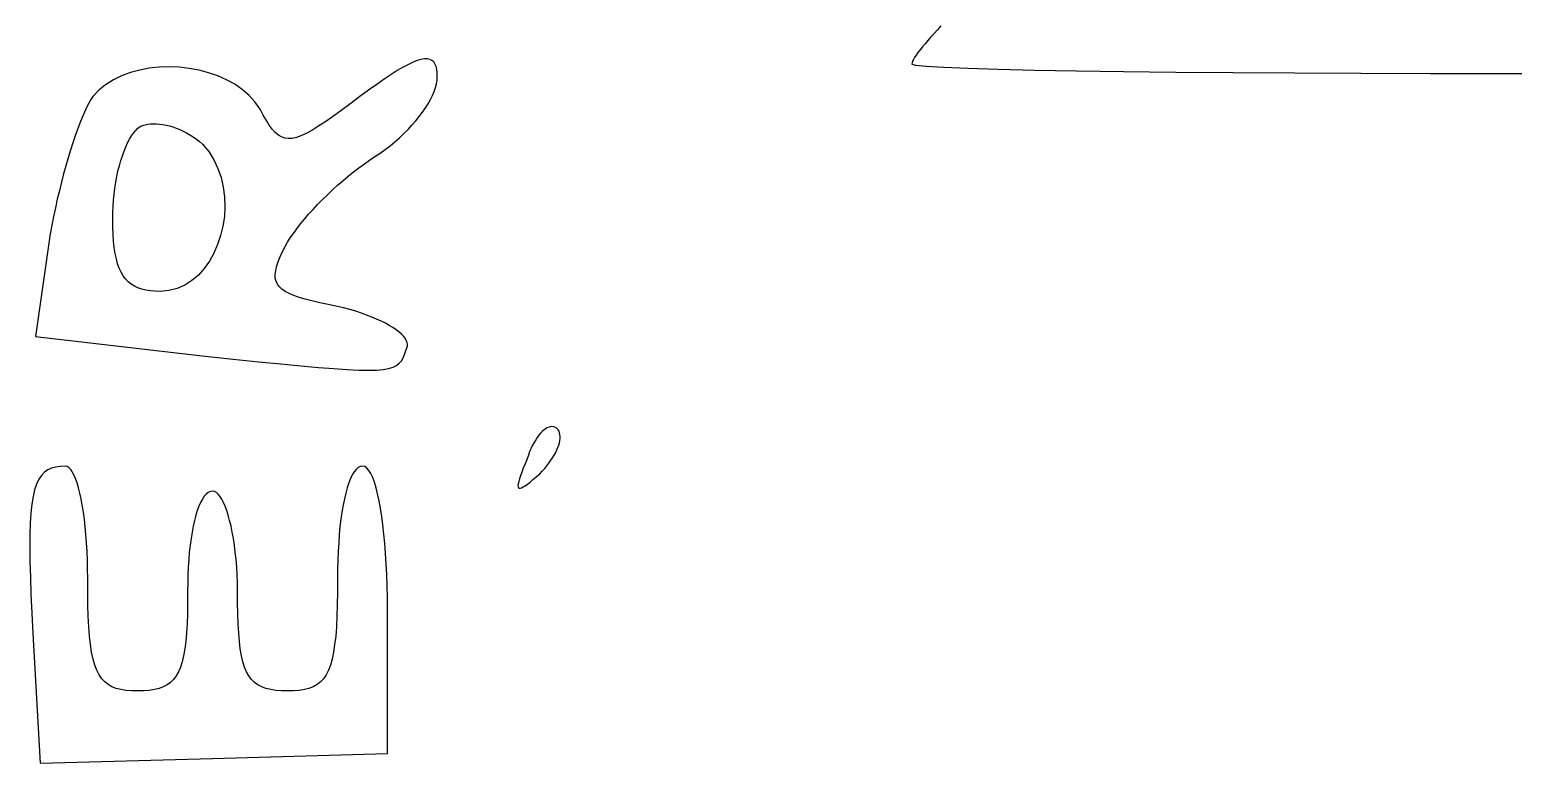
# Model space of a CAD drawing. Header units: metres. Extents: x -108.8 to -17.6, y -35.7 to 35.8.
# Drawn here: x -108.84 to -100.46, y -0.09 to 4.06 of the extents above; entities that cross this region are included whole.
import ezdxf

# ---------------------------------------------------------------- set-up
doc = ezdxf.new("R2010")
doc.units = ezdxf.units.M

msp = doc.modelspace()

# ---------------------------------------------------------------- linework, layer by layer
for p, q in [((-103.729, 4.03561), (-103.747, 4.0154)), ((-103.71, 4.05652), (-103.729, 4.03561)), ((-103.691, 4.078), (-103.71, 4.05652)), ((-103.808, 3.94298), (-103.82, 3.92741)), ((-103.795, 3.95964), (-103.808, 3.94298)), ((-103.78, 3.97733), (-103.795, 3.95964)), ((-103.764, 3.99594), (-103.78, 3.97733)), ((-103.747, 4.0154), (-103.764, 3.99594)), ((-106.699, 3.86), (-106.729, 3.84418)), ((-106.673, 3.8726), (-106.699, 3.86)), ((-106.649, 3.88203), (-106.673, 3.8726)), ((-106.627, 3.88834), (-106.649, 3.88203)), ((-106.608, 3.89157), (-106.627, 3.88834)), ((-106.592, 3.8918), (-106.608, 3.89157)), ((-106.578, 3.88905), (-106.592, 3.8918)), ((-106.566, 3.88339), (-106.578, 3.88905)), ((-106.556, 3.87489), (-106.566, 3.88339)), ((-106.549, 3.86357), (-106.556, 3.87489)), ((-106.543, 3.8495), (-106.549, 3.86357)), ((-103.853, 3.86906), (-103.854, 3.86188)), ((-103.854, 3.86188), (-103.834, 3.85564)), ((-103.85, 3.87785), (-103.853, 3.86906)), ((-103.845, 3.88817), (-103.85, 3.87785)), ((-103.839, 3.89992), (-103.845, 3.88817)), ((-103.83, 3.91302), (-103.839, 3.89992)), ((-103.82, 3.92741), (-103.83, 3.91302)), ((-108.366, 3.77292), (-108.41, 3.7458)), ((-108.32, 3.79573), (-108.366, 3.77292)), ((-108.27, 3.81425), (-108.32, 3.79573)), ((-108.217, 3.82855), (-108.27, 3.81425)), ((-108.163, 3.83865), (-108.217, 3.82855)), ((-108.107, 3.8446), (-108.163, 3.83865)), ((-108.051, 3.84645), (-108.107, 3.8446)), ((-107.994, 3.84424), (-108.051, 3.84645)), ((-107.938, 3.83801), (-107.994, 3.84424)), ((-107.882, 3.82779), (-107.938, 3.83801)), ((-107.828, 3.81363), (-107.882, 3.82779)), ((-107.776, 3.79559), (-107.828, 3.81363)), ((-107.727, 3.77368), (-107.776, 3.79559)), ((-107.68, 3.74797), (-107.727, 3.77368)), ((-106.836, 3.77678), (-106.878, 3.74751)), ((-106.797, 3.80261), (-106.836, 3.77678)), ((-106.762, 3.82506), (-106.797, 3.80261)), ((-106.729, 3.84418), (-106.762, 3.82506)), ((-106.539, 3.83273), (-106.543, 3.8495)), ((-106.536, 3.81332), (-106.539, 3.83273)), ((-106.537, 3.77176), (-106.536, 3.79132)), ((-106.536, 3.79132), (-106.536, 3.81332)), ((-103.834, 3.85564), (-103.773, 3.84964)), ((-103.773, 3.84964), (-103.674, 3.84393)), ((-103.674, 3.84393), (-103.538, 3.83852)), ((-103.538, 3.83852), (-103.367, 3.83344)), ((-103.367, 3.83344), (-103.162, 3.82874)), ((-103.162, 3.82874), (-102.925, 3.82443)), ((-102.925, 3.82443), (-102.658, 3.82056)), ((-102.658, 3.82056), (-102.362, 3.81715)), ((-102.362, 3.81715), (-102.039, 3.81425)), ((-102.039, 3.81425), (-101.691, 3.81187)), ((-101.691, 3.81187), (-101.318, 3.81006)), ((-101.318, 3.81006), (-100.924, 3.80884)), ((-100.924, 3.80884), (-100.509, 3.80824)), ((-100.509, 3.80824), (-100.074, 3.8083)), ((-108.449, 3.71432), (-108.483, 3.67844)), ((-108.41, 3.7458), (-108.449, 3.71432)), ((-107.638, 3.71851), (-107.68, 3.74797)), ((-107.599, 3.68529), (-107.638, 3.71851)), ((-106.924, 3.71475), (-106.973, 3.67844)), ((-106.878, 3.74751), (-106.924, 3.71475)), ((-106.563, 3.68506), (-106.553, 3.70779)), ((-106.553, 3.70779), (-106.546, 3.72989)), ((-106.546, 3.72989), (-106.54, 3.75125)), ((-106.54, 3.75125), (-106.537, 3.77176)), ((-108.517, 3.6178), (-108.53, 3.59094)), ((-108.505, 3.64146), (-108.517, 3.6178)), ((-108.494, 3.66174), (-108.505, 3.64146)), ((-108.483, 3.67844), (-108.494, 3.66174)), ((-107.566, 3.64841), (-107.599, 3.68529)), ((-107.537, 3.60788), (-107.566, 3.64841)), ((-107.519, 3.57381), (-107.537, 3.60788)), ((-107.03, 3.63609), (-107.081, 3.59798)), ((-106.973, 3.67844), (-107.03, 3.63609)), ((-106.62, 3.58987), (-106.603, 3.61409)), ((-106.603, 3.61409), (-106.588, 3.63809)), ((-106.588, 3.63809), (-106.574, 3.66179)), ((-106.574, 3.66179), (-106.563, 3.68506)), ((-108.555, 3.52858), (-108.568, 3.49347)), ((-108.542, 3.56114), (-108.555, 3.52858)), ((-108.53, 3.59094), (-108.542, 3.56114)), ((-108.187, 3.51929), (-108.172, 3.52254)), ((-108.172, 3.52254), (-108.156, 3.52457)), ((-108.156, 3.52457), (-108.14, 3.52542)), ((-108.14, 3.52542), (-108.123, 3.5251)), ((-108.123, 3.5251), (-108.105, 3.52365)), ((-108.105, 3.52365), (-108.087, 3.52107)), ((-108.087, 3.52107), (-108.068, 3.5174)), ((-107.501, 3.54356), (-107.519, 3.57381)), ((-107.485, 3.51717), (-107.501, 3.54356)), ((-107.171, 3.53427), (-107.21, 3.50867)), ((-107.128, 3.56404), (-107.171, 3.53427)), ((-107.081, 3.59798), (-107.128, 3.56404)), ((-106.679, 3.517), (-106.658, 3.54123)), ((-106.658, 3.54123), (-106.638, 3.56555)), ((-106.638, 3.56555), (-106.62, 3.58987)), ((-108.582, 3.45604), (-108.595, 3.4165)), ((-108.568, 3.49347), (-108.582, 3.45604)), ((-108.286, 3.41678), (-108.275, 3.43744)), ((-108.275, 3.43744), (-108.263, 3.45616)), ((-108.263, 3.45616), (-108.252, 3.47279)), ((-108.252, 3.47279), (-108.24, 3.48724)), ((-108.24, 3.48724), (-108.227, 3.49939)), ((-108.227, 3.49939), (-108.215, 3.50909)), ((-108.215, 3.50909), (-108.202, 3.51482)), ((-108.202, 3.51482), (-108.187, 3.51929)), ((-108.068, 3.5174), (-108.049, 3.51263)), ((-108.049, 3.51263), (-108.03, 3.50681)), ((-108.03, 3.50681), (-108.011, 3.49995)), ((-108.011, 3.49995), (-107.991, 3.4921)), ((-107.991, 3.4921), (-107.972, 3.48322)), ((-107.972, 3.48322), (-107.953, 3.47339)), ((-107.953, 3.47339), (-107.934, 3.46259)), ((-107.934, 3.46259), (-107.915, 3.45087)), ((-107.915, 3.45087), (-107.897, 3.43823)), ((-107.897, 3.43823), (-107.879, 3.42471)), ((-107.468, 3.49466), (-107.485, 3.51717)), ((-107.451, 3.47603), (-107.468, 3.49466)), ((-107.434, 3.46132), (-107.451, 3.47603)), ((-107.416, 3.45055), (-107.434, 3.46132)), ((-107.398, 3.44374), (-107.416, 3.45055)), ((-107.378, 3.4409), (-107.398, 3.44374)), ((-107.356, 3.44208), (-107.378, 3.4409)), ((-107.332, 3.44727), (-107.356, 3.44208)), ((-107.306, 3.4565), (-107.332, 3.44727)), ((-107.277, 3.46979), (-107.306, 3.4565)), ((-107.245, 3.48717), (-107.277, 3.46979)), ((-107.21, 3.50867), (-107.245, 3.48717)), ((-106.776, 3.42331), (-106.75, 3.44604)), ((-106.75, 3.44604), (-106.725, 3.46931)), ((-106.725, 3.46931), (-106.701, 3.493)), ((-106.701, 3.493), (-106.679, 3.517)), ((-108.608, 3.37505), (-108.621, 3.33191)), ((-108.595, 3.4165), (-108.608, 3.37505)), ((-108.315, 3.34418), (-108.306, 3.37003)), ((-108.306, 3.37003), (-108.296, 3.39426)), ((-108.296, 3.39426), (-108.286, 3.41678)), ((-107.879, 3.42471), (-107.862, 3.41032)), ((-107.862, 3.41032), (-107.827, 3.368)), ((-107.827, 3.368), (-107.798, 3.32187)), ((-106.888, 3.33977), (-106.859, 3.35933)), ((-106.859, 3.35933), (-106.83, 3.37985)), ((-106.83, 3.37985), (-106.803, 3.4012)), ((-106.803, 3.4012), (-106.776, 3.42331)), ((-108.634, 3.28728), (-108.647, 3.24138)), ((-108.621, 3.33191), (-108.634, 3.28728)), ((-108.34, 3.25815), (-108.332, 3.28812)), ((-108.332, 3.28812), (-108.324, 3.31683)), ((-108.324, 3.31683), (-108.315, 3.34418)), ((-107.798, 3.32187), (-107.775, 3.27258)), ((-107.775, 3.27258), (-107.757, 3.22078)), ((-107.009, 3.25307), (-106.979, 3.27652)), ((-106.979, 3.27652), (-106.948, 3.29887)), ((-106.948, 3.29887), (-106.918, 3.32001)), ((-106.918, 3.32001), (-106.888, 3.33977)), ((-108.659, 3.19443), (-108.671, 3.14662)), ((-108.647, 3.24138), (-108.659, 3.19443)), ((-108.358, 3.16183), (-108.352, 3.19489)), ((-108.352, 3.19489), (-108.346, 3.22704)), ((-108.346, 3.22704), (-108.34, 3.25815)), ((-107.757, 3.22078), (-107.745, 3.16713)), ((-107.099, 3.17738), (-107.069, 3.20337)), ((-107.069, 3.20337), (-107.039, 3.22864)), ((-107.039, 3.22864), (-107.009, 3.25307)), ((-108.671, 3.14662), (-108.683, 3.09819)), ((-108.365, 3.09346), (-108.362, 3.12799)), ((-108.362, 3.12799), (-108.358, 3.16183)), ((-107.745, 3.16713), (-107.738, 3.11226)), ((-107.738, 3.11226), (-107.736, 3.05681)), ((-107.185, 3.09634), (-107.157, 3.12375)), ((-107.157, 3.12375), (-107.128, 3.15079)), ((-107.128, 3.15079), (-107.099, 3.17738)), ((-108.694, 3.04933), (-108.704, 3.00026)), ((-108.683, 3.09819), (-108.694, 3.04933)), ((-108.37, 2.987), (-108.369, 3.02286)), ((-108.369, 3.02286), (-108.368, 3.05838)), ((-108.368, 3.05838), (-108.365, 3.09346)), ((-107.736, 3.05681), (-107.739, 3.00143)), ((-107.263, 3.01343), (-107.238, 3.04106)), ((-107.238, 3.04106), (-107.212, 3.06876)), ((-107.212, 3.06876), (-107.185, 3.09634)), ((-108.714, 2.95119), (-108.723, 2.90233)), ((-108.704, 3.00026), (-108.714, 2.95119)), ((-108.369, 2.942), (-108.37, 2.987)), ((-108.368, 2.9001), (-108.369, 2.942)), ((-107.747, 2.94679), (-107.76, 2.89351)), ((-107.739, 3.00143), (-107.747, 2.94679)), ((-107.33, 2.93201), (-107.309, 2.95877)), ((-107.309, 2.95877), (-107.287, 2.98595)), ((-107.287, 2.98595), (-107.263, 3.01343)), ((-108.723, 2.90233), (-108.807, 2.32376)), ((-108.365, 2.86121), (-108.368, 2.9001)), ((-108.361, 2.82523), (-108.365, 2.86121)), ((-107.76, 2.89351), (-107.777, 2.84222)), ((-107.396, 2.83177), (-107.383, 2.85556)), ((-107.383, 2.85556), (-107.367, 2.88028)), ((-107.367, 2.88028), (-107.349, 2.90581)), ((-107.349, 2.90581), (-107.33, 2.93201)), ((-108.356, 2.79208), (-108.361, 2.82523)), ((-108.349, 2.76169), (-108.356, 2.79208)), ((-107.798, 2.79361), (-107.823, 2.74829)), ((-107.777, 2.84222), (-107.798, 2.79361)), ((-107.436, 2.74184), (-107.425, 2.76933)), ((-107.425, 2.76933), (-107.412, 2.79926)), ((-107.412, 2.79926), (-107.396, 2.83177)), ((-108.342, 2.73398), (-108.349, 2.76169)), ((-108.333, 2.70883), (-108.342, 2.73398)), ((-108.322, 2.68619), (-108.333, 2.70883)), ((-108.31, 2.66595), (-108.322, 2.68619)), ((-107.853, 2.70692), (-107.886, 2.67015)), ((-107.823, 2.74829), (-107.853, 2.70692)), ((-107.451, 2.67238), (-107.449, 2.69353)), ((-107.449, 2.69353), (-107.444, 2.71661)), ((-107.444, 2.71661), (-107.436, 2.74184)), ((-108.297, 2.64807), (-108.31, 2.66595)), ((-108.282, 2.63242), (-108.297, 2.64807)), ((-108.265, 2.61891), (-108.282, 2.63242)), ((-108.247, 2.60748), (-108.265, 2.61891)), ((-108.227, 2.59805), (-108.247, 2.60748)), ((-107.963, 2.61296), (-108.006, 2.59384)), ((-107.923, 2.63861), (-107.963, 2.61296)), ((-107.886, 2.67015), (-107.923, 2.63861)), ((-107.451, 2.65305), (-107.451, 2.67238)), ((-107.446, 2.63535), (-107.451, 2.65305)), ((-107.439, 2.61913), (-107.446, 2.63535)), ((-107.428, 2.60423), (-107.439, 2.61913)), ((-107.414, 2.5905), (-107.428, 2.60423)), ((-108.206, 2.59053), (-108.227, 2.59805)), ((-108.182, 2.58481), (-108.206, 2.59053)), ((-108.157, 2.58084), (-108.182, 2.58481)), ((-108.131, 2.57852), (-108.157, 2.58084)), ((-108.102, 2.57777), (-108.131, 2.57852)), ((-108.052, 2.58189), (-108.102, 2.57777)), ((-108.006, 2.59384), (-108.052, 2.58189)), ((-107.395, 2.57777), (-107.414, 2.5905)), ((-107.373, 2.56589), (-107.395, 2.57777)), ((-107.347, 2.5547), (-107.373, 2.56589)), ((-107.317, 2.54404), (-107.347, 2.5547)), ((-107.283, 2.53374), (-107.317, 2.54404)), ((-107.244, 2.52367), (-107.283, 2.53374)), ((-107.2, 2.51364), (-107.244, 2.52367)), ((-107.153, 2.50349), (-107.2, 2.51364)), ((-107.1, 2.4931), (-107.153, 2.50349)), ((-107.065, 2.48433), (-107.1, 2.4931)), ((-107.03, 2.47498), (-107.065, 2.48433)), ((-106.997, 2.46509), (-107.03, 2.47498)), ((-106.965, 2.45471), (-106.997, 2.46509)), ((-106.935, 2.44394), (-106.965, 2.45471)), ((-106.906, 2.43277), (-106.935, 2.44394)), ((-106.879, 2.4213), (-106.906, 2.43277)), ((-106.853, 2.40956), (-106.879, 2.4213)), ((-106.829, 2.39761), (-106.853, 2.40956)), ((-106.807, 2.3855), (-106.829, 2.39761)), ((-106.787, 2.37329), (-106.807, 2.3855)), ((-106.769, 2.36102), (-106.787, 2.37329)), ((-106.753, 2.34875), (-106.769, 2.36102)), ((-106.739, 2.33655), (-106.753, 2.34875)), ((-108.807, 2.32376), (-107.848, 2.21088)), ((-106.727, 2.32443), (-106.739, 2.33655)), ((-106.718, 2.31248), (-106.727, 2.32443)), ((-106.711, 2.30074), (-106.718, 2.31248)), ((-106.713, 2.24319), (-106.705, 2.26732)), ((-106.706, 2.28926), (-106.711, 2.30074)), ((-106.704, 2.27811), (-106.706, 2.28926)), ((-106.705, 2.26732), (-106.704, 2.27811)), ((-107.848, 2.21088), (-107.689, 2.19479)), ((-107.689, 2.19479), (-107.547, 2.18045)), ((-107.547, 2.18045), (-107.419, 2.16789)), ((-106.751, 2.17119), (-106.738, 2.18559)), ((-106.738, 2.18559), (-106.729, 2.20236)), ((-106.729, 2.20236), (-106.721, 2.22154)), ((-106.721, 2.22154), (-106.713, 2.24319)), ((-107.419, 2.16789), (-107.306, 2.15715)), ((-107.306, 2.15715), (-107.207, 2.14825)), ((-107.207, 2.14825), (-107.12, 2.14128)), ((-107.12, 2.14128), (-107.045, 2.13626)), ((-107.045, 2.13626), (-106.98, 2.13321)), ((-106.98, 2.13321), (-106.925, 2.1322)), ((-106.925, 2.1322), (-106.88, 2.13327)), ((-106.88, 2.13327), (-106.842, 2.13644)), ((-106.842, 2.13644), (-106.811, 2.14178)), ((-106.811, 2.14178), (-106.786, 2.14934)), ((-106.786, 2.14934), (-106.766, 2.15912)), ((-106.766, 2.15912), (-106.751, 2.17119)), ((-105.962, 1.76508), (-105.971, 1.75275)), ((-105.952, 1.77611), (-105.962, 1.76508)), ((-105.943, 1.78578), (-105.952, 1.77611)), ((-105.933, 1.79408), (-105.943, 1.78578)), ((-105.924, 1.80098), (-105.933, 1.79408)), ((-105.915, 1.80643), (-105.924, 1.80098)), ((-105.905, 1.81042), (-105.915, 1.80643)), ((-105.897, 1.8129), (-105.905, 1.81042)), ((-105.888, 1.81384), (-105.897, 1.8129)), ((-105.88, 1.81323), (-105.888, 1.81384)), ((-105.872, 1.811), (-105.88, 1.81323)), ((-105.865, 1.80716), (-105.872, 1.811)), ((-105.858, 1.80167), (-105.865, 1.80716)), ((-105.852, 1.79478), (-105.858, 1.80167)), ((-105.848, 1.78693), (-105.852, 1.79478)), ((-105.845, 1.77814), (-105.848, 1.78693)), ((-105.843, 1.76846), (-105.845, 1.77814)), ((-105.842, 1.758), (-105.843, 1.76846)), ((-106.006, 1.69092), (-106.014, 1.6725)), ((-105.998, 1.70819), (-106.006, 1.69092)), ((-105.989, 1.72427), (-105.998, 1.70819)), ((-105.98, 1.73914), (-105.989, 1.72427)), ((-105.971, 1.75275), (-105.98, 1.73914)), ((-105.867, 1.66754), (-105.861, 1.68187)), ((-105.861, 1.68187), (-105.855, 1.69583)), ((-105.855, 1.69583), (-105.85, 1.70937)), ((-105.85, 1.70937), (-105.846, 1.72241)), ((-105.846, 1.72241), (-105.844, 1.73491)), ((-105.844, 1.73491), (-105.842, 1.7468)), ((-105.842, 1.7468), (-105.842, 1.758)), ((-106.04, 1.60406), (-106.05, 1.57852)), ((-106.028, 1.63232), (-106.04, 1.60406)), ((-106.021, 1.65295), (-106.028, 1.63232)), ((-106.014, 1.6725), (-106.021, 1.65295)), ((-105.916, 1.59277), (-105.905, 1.60794)), ((-105.905, 1.60794), (-105.894, 1.62306)), ((-105.894, 1.62306), (-105.884, 1.63808)), ((-105.884, 1.63808), (-105.875, 1.65292)), ((-105.875, 1.65292), (-105.867, 1.66754)), ((-108.788, 1.51575), (-108.8, 1.48885)), ((-108.773, 1.5378), (-108.788, 1.51575)), ((-108.756, 1.55537), (-108.773, 1.5378)), ((-108.737, 1.56888), (-108.756, 1.55537)), ((-108.716, 1.5787), (-108.737, 1.56888)), ((-108.692, 1.58524), (-108.716, 1.5787)), ((-108.666, 1.58887), (-108.692, 1.58524)), ((-108.638, 1.59), (-108.666, 1.58887)), ((-108.628, 1.58791), (-108.638, 1.59)), ((-108.617, 1.58174), (-108.628, 1.58791)), ((-108.607, 1.57166), (-108.617, 1.58174)), ((-108.598, 1.55782), (-108.607, 1.57166)), ((-108.589, 1.54037), (-108.598, 1.55782)), ((-108.58, 1.5195), (-108.589, 1.54037)), ((-108.571, 1.49535), (-108.58, 1.5195)), ((-107.027, 1.5195), (-107.036, 1.49535)), ((-107.017, 1.54037), (-107.027, 1.5195)), ((-107.006, 1.55782), (-107.017, 1.54037)), ((-106.995, 1.57166), (-107.006, 1.55782)), ((-106.983, 1.58174), (-106.995, 1.57166)), ((-106.971, 1.58791), (-106.983, 1.58174)), ((-106.959, 1.59), (-106.971, 1.58791)), ((-106.946, 1.58728), (-106.959, 1.59)), ((-106.934, 1.57928), (-106.946, 1.58728)), ((-106.923, 1.56622), (-106.934, 1.57928)), ((-106.912, 1.54834), (-106.923, 1.56622)), ((-106.901, 1.52583), (-106.912, 1.54834)), ((-106.891, 1.49893), (-106.901, 1.52583)), ((-106.072, 1.51788), (-106.076, 1.50291)), ((-106.066, 1.53546), (-106.072, 1.51788)), ((-106.059, 1.55566), (-106.066, 1.53546)), ((-106.05, 1.57852), (-106.059, 1.55566)), ((-106.012, 1.50018), (-105.996, 1.51382)), ((-105.996, 1.51382), (-105.977, 1.52966)), ((-105.977, 1.52966), (-105.957, 1.54765)), ((-105.957, 1.54765), (-105.943, 1.56256)), ((-105.943, 1.56256), (-105.929, 1.57764)), ((-105.929, 1.57764), (-105.916, 1.59277)), ((-108.811, 1.4567), (-108.82, 1.4189)), ((-108.8, 1.48885), (-108.811, 1.4567)), ((-108.563, 1.46808), (-108.571, 1.49535)), ((-108.555, 1.43784), (-108.563, 1.46808)), ((-108.548, 1.40479), (-108.555, 1.43784)), ((-107.842, 1.4324), (-107.853, 1.41998)), ((-107.83, 1.44145), (-107.842, 1.4324)), ((-107.818, 1.44699), (-107.83, 1.44145)), ((-107.806, 1.44888), (-107.818, 1.44699)), ((-107.795, 1.44699), (-107.806, 1.44888)), ((-107.784, 1.44145), (-107.795, 1.44699)), ((-107.774, 1.4324), (-107.784, 1.44145)), ((-107.764, 1.41998), (-107.774, 1.4324)), ((-107.053, 1.43784), (-107.061, 1.40479)), ((-107.045, 1.46808), (-107.053, 1.43784)), ((-107.036, 1.49535), (-107.045, 1.46808)), ((-106.882, 1.46786), (-106.891, 1.49893)), ((-106.873, 1.43285), (-106.882, 1.46786)), ((-106.864, 1.3941), (-106.873, 1.43285)), ((-106.079, 1.49049), (-106.08, 1.48061)), ((-106.08, 1.48061), (-106.079, 1.47321)), ((-106.076, 1.50291), (-106.079, 1.49049)), ((-106.079, 1.47321), (-106.077, 1.46828)), ((-106.077, 1.46828), (-106.073, 1.46579)), ((-106.073, 1.46579), (-106.067, 1.4657)), ((-106.067, 1.4657), (-106.06, 1.46799)), ((-106.06, 1.46799), (-106.05, 1.4726)), ((-106.05, 1.4726), (-106.039, 1.47952)), ((-106.039, 1.47952), (-106.027, 1.48872)), ((-106.027, 1.48872), (-106.012, 1.50018)), ((-108.827, 1.37506), (-108.832, 1.32481)), ((-108.82, 1.4189), (-108.827, 1.37506)), ((-108.542, 1.36909), (-108.548, 1.40479)), ((-108.535, 1.3309), (-108.542, 1.36909)), ((-107.883, 1.36401), (-107.892, 1.3396)), ((-107.873, 1.38564), (-107.883, 1.36401)), ((-107.863, 1.40434), (-107.873, 1.38564)), ((-107.853, 1.41998), (-107.863, 1.40434)), ((-107.754, 1.40434), (-107.764, 1.41998)), ((-107.744, 1.38564), (-107.754, 1.40434)), ((-107.734, 1.36401), (-107.744, 1.38564)), ((-107.725, 1.3396), (-107.734, 1.36401)), ((-107.068, 1.36909), (-107.075, 1.3309)), ((-107.061, 1.40479), (-107.068, 1.36909)), ((-106.857, 1.35187), (-106.864, 1.3941)), ((-106.849, 1.30634), (-106.857, 1.35187)), ((-108.836, 1.26775), (-108.838, 1.20348)), ((-108.832, 1.32481), (-108.836, 1.26775)), ((-108.53, 1.29041), (-108.535, 1.3309)), ((-108.525, 1.24773), (-108.53, 1.29041)), ((-107.908, 1.28308), (-107.915, 1.25125)), ((-107.9, 1.31258), (-107.908, 1.28308)), ((-107.892, 1.3396), (-107.9, 1.31258)), ((-107.717, 1.31258), (-107.725, 1.3396)), ((-107.709, 1.28308), (-107.717, 1.31258)), ((-107.701, 1.25125), (-107.709, 1.28308)), ((-107.08, 1.29041), (-107.086, 1.24773)), ((-107.075, 1.3309), (-107.08, 1.29041)), ((-106.843, 1.25775), (-106.849, 1.30634)), ((-106.837, 1.20634), (-106.843, 1.25775)), ((-108.838, 1.20348), (-108.839, 1.13159)), ((-108.521, 1.20303), (-108.525, 1.24773)), ((-108.518, 1.15649), (-108.521, 1.20303)), ((-107.927, 1.18118), (-107.932, 1.14326)), ((-107.921, 1.21722), (-107.927, 1.18118)), ((-107.915, 1.25125), (-107.921, 1.21722)), ((-107.694, 1.21722), (-107.701, 1.25125)), ((-107.687, 1.18118), (-107.694, 1.21722)), ((-107.682, 1.14326), (-107.687, 1.18118)), ((-107.09, 1.20303), (-107.093, 1.15649)), ((-107.086, 1.24773), (-107.09, 1.20303)), ((-106.832, 1.15231), (-106.837, 1.20634)), ((-108.839, 1.13159), (-108.838, 1.05174)), ((-108.515, 1.10826), (-108.518, 1.15649)), ((-108.513, 1.0585), (-108.515, 1.10826)), ((-107.937, 1.10361), (-107.94, 1.06235)), ((-107.932, 1.14326), (-107.937, 1.10361)), ((-107.677, 1.10361), (-107.682, 1.14326)), ((-107.672, 1.06235), (-107.677, 1.10361)), ((-107.096, 1.10826), (-107.098, 1.0585)), ((-107.093, 1.15649), (-107.096, 1.10826)), ((-106.828, 1.09589), (-106.832, 1.15231)), ((-106.824, 1.03729), (-106.828, 1.09589)), ((-108.838, 1.05174), (-108.835, 0.963486)), ((-108.512, 1.00735), (-108.513, 1.0585)), ((-108.511, 0.954987), (-108.512, 1.00735)), ((-107.943, 1.01965), (-107.945, 0.975677)), ((-107.94, 1.06235), (-107.943, 1.01965)), ((-107.669, 1.01965), (-107.672, 1.06235)), ((-107.666, 0.975677), (-107.669, 1.01965)), ((-107.098, 1.0585), (-107.1, 1.00735)), ((-107.1, 1.00735), (-107.1, 0.954987)), ((-106.821, 0.976746), (-106.824, 1.03729)), ((-108.835, 0.963486), (-108.832, 0.86647)), ((-108.511, 0.877792), (-108.511, 0.954987)), ((-107.946, 0.930557), (-107.947, 0.88443)), ((-107.945, 0.975677), (-107.946, 0.930557)), ((-107.665, 0.930557), (-107.666, 0.975677)), ((-107.664, 0.88443), (-107.665, 0.930557)), ((-107.1, 0.954987), (-107.1, 0.877792)), ((-106.819, 0.914474), (-106.821, 0.976746)), ((-108.832, 0.86647), (-108.827, 0.760284)), ((-108.51, 0.806915), (-108.511, 0.877792)), ((-107.947, 0.88443), (-107.947, 0.817307)), ((-107.664, 0.817307), (-107.664, 0.88443)), ((-107.1, 0.877792), (-107.101, 0.806915)), ((-106.818, 0.850708), (-106.819, 0.914474)), ((-106.818, 0.78566), (-106.818, 0.850708)), ((-108.827, 0.760284), (-108.822, 0.644547)), ((-108.508, 0.742081), (-108.51, 0.806915)), ((-107.948, 0.755478), (-107.95, 0.698746)), ((-107.947, 0.817307), (-107.948, 0.755478)), ((-107.663, 0.755478), (-107.664, 0.817307)), ((-107.661, 0.698746), (-107.663, 0.755478)), ((-107.101, 0.806915), (-107.103, 0.742081)), ((-106.818, -0.032776), (-106.818, 0.78566)), ((-108.505, 0.683044), (-108.508, 0.742081)), ((-108.501, 0.629547), (-108.505, 0.683044)), ((-107.95, 0.698746), (-107.953, 0.646912)), ((-107.658, 0.646912), (-107.661, 0.698746)), ((-107.106, 0.683044), (-107.11, 0.629547)), ((-107.103, 0.742081), (-107.106, 0.683044)), ((-108.822, 0.644547), (-108.779, -0.089218)), ((-108.495, 0.58136), (-108.501, 0.629547)), ((-107.957, 0.599792), (-107.962, 0.557159)), ((-107.953, 0.646912), (-107.957, 0.599792)), ((-107.654, 0.599792), (-107.658, 0.646912)), ((-107.649, 0.557159), (-107.654, 0.599792)), ((-107.11, 0.629547), (-107.116, 0.58136)), ((-108.489, 0.538193), (-108.495, 0.58136)), ((-108.481, 0.499817), (-108.489, 0.538193)), ((-107.969, 0.518829), (-107.977, 0.484589)), ((-107.962, 0.557159), (-107.969, 0.518829)), ((-107.642, 0.518829), (-107.649, 0.557159)), ((-107.634, 0.484589), (-107.642, 0.518829)), ((-107.122, 0.538193), (-107.13, 0.499817)), ((-107.116, 0.58136), (-107.122, 0.538193)), ((-108.471, 0.465973), (-108.481, 0.499817)), ((-108.46, 0.436401), (-108.471, 0.465973)), ((-108.447, 0.410858), (-108.46, 0.436401)), ((-107.998, 0.427582), (-108.011, 0.404434)), ((-107.987, 0.454239), (-107.998, 0.427582)), ((-107.977, 0.484589), (-107.987, 0.454239)), ((-107.625, 0.454239), (-107.634, 0.484589)), ((-107.613, 0.427582), (-107.625, 0.454239)), ((-107.6, 0.404434), (-107.613, 0.427582)), ((-107.151, 0.436401), (-107.164, 0.410858)), ((-107.14, 0.465973), (-107.151, 0.436401)), ((-107.13, 0.499817), (-107.14, 0.465973)), ((-108.432, 0.389084), (-108.447, 0.410858)), ((-108.415, 0.370819), (-108.432, 0.389084)), ((-108.396, 0.355804), (-108.415, 0.370819)), ((-108.374, 0.343811), (-108.396, 0.355804)), ((-108.35, 0.334549), (-108.374, 0.343811)), ((-108.084, 0.342697), (-108.107, 0.333984)), ((-108.062, 0.353897), (-108.084, 0.342697)), ((-108.043, 0.367783), (-108.062, 0.353897)), ((-108.026, 0.384567), (-108.043, 0.367783)), ((-108.011, 0.404434), (-108.026, 0.384567)), ((-107.585, 0.384567), (-107.6, 0.404434)), ((-107.568, 0.367783), (-107.585, 0.384567)), ((-107.549, 0.353897), (-107.568, 0.367783)), ((-107.528, 0.342697), (-107.549, 0.353897)), ((-107.504, 0.333984), (-107.528, 0.342697)), ((-107.237, 0.343811), (-107.261, 0.334549)), ((-107.215, 0.355804), (-107.237, 0.343811)), ((-107.196, 0.370819), (-107.215, 0.355804)), ((-107.179, 0.389084), (-107.196, 0.370819)), ((-107.164, 0.410858), (-107.179, 0.389084)), ((-108.324, 0.327805), (-108.35, 0.334549)), ((-108.295, 0.323288), (-108.324, 0.327805)), ((-108.263, 0.32077), (-108.295, 0.323288)), ((-108.229, 0.319992), (-108.263, 0.32077)), ((-108.194, 0.32077), (-108.229, 0.319992)), ((-108.163, 0.323227), (-108.194, 0.32077)), ((-108.134, 0.32756), (-108.163, 0.323227)), ((-108.107, 0.333984), (-108.134, 0.32756)), ((-107.477, 0.32756), (-107.504, 0.333984)), ((-107.448, 0.323227), (-107.477, 0.32756)), ((-107.417, 0.32077), (-107.448, 0.323227)), ((-107.382, 0.319992), (-107.417, 0.32077)), ((-107.348, 0.32077), (-107.382, 0.319992)), ((-107.316, 0.323288), (-107.348, 0.32077)), ((-107.287, 0.327805), (-107.316, 0.323288)), ((-107.261, 0.334549), (-107.287, 0.327805)), ((-108.779, -0.089218), (-107.806, -0.061005)), ((-107.806, -0.061005), (-106.818, -0.032776))]:
    msp.add_line(p, q)

doc.saveas('drawing.dxf')
